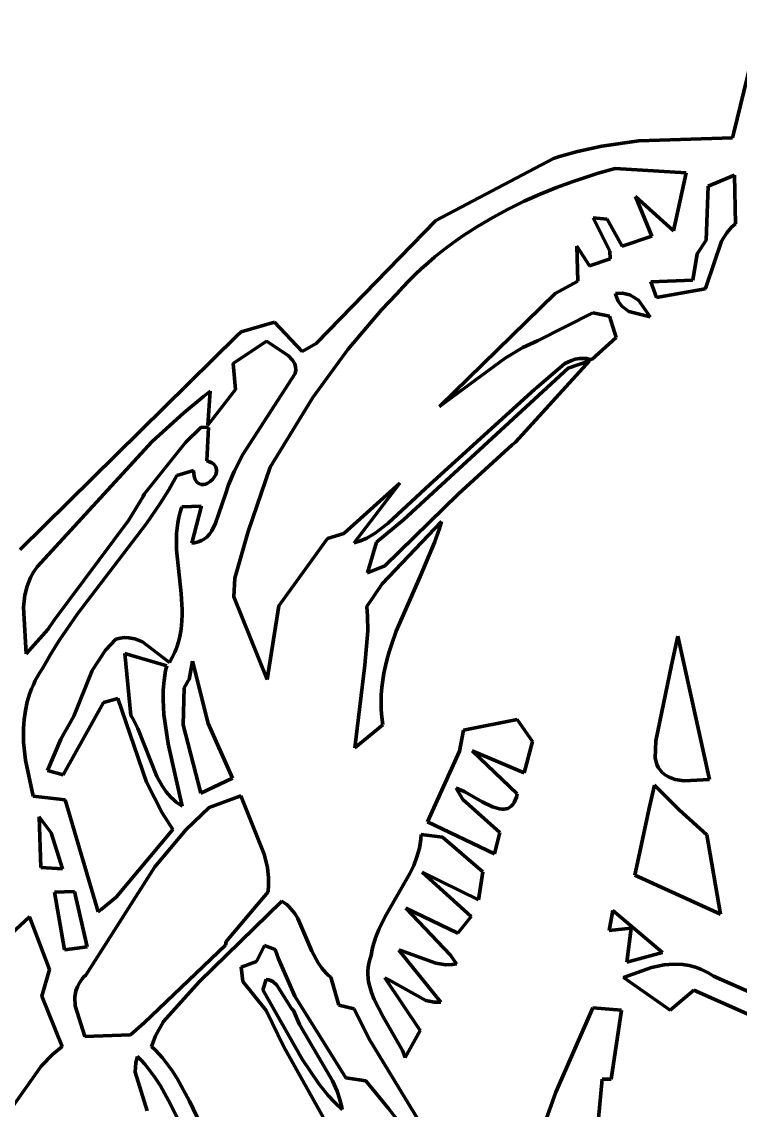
# Model space of a CAD drawing. Header units: millimetres. Extents: x 0 to 11.1, y 0 to 16.2.
# Drawn here: x 6.547 to 7.683, y 9.374 to 11.096 of the extents above; entities that cross this region are included whole.
import ezdxf

# ---------------------------------------------------------------- set-up
doc = ezdxf.new("R2010")
doc.units = ezdxf.units.MM
doc.layers.add('color#0b0b0bff', color=7, linetype='CONTINUOUS', lineweight=100)
doc.layers.add('color#ffffffff', color=7, linetype='CONTINUOUS', lineweight=100)

msp = doc.modelspace()

# ---------------------------------------------------------------- linework, layer by layer
at = {"layer": 'color#0b0b0bff'}
for p, q in [((7.6723, 10.9207), (7.7152, 11.0959)), ((7.6702, 10.9124), (7.6723, 10.9207)), ((7.4637, 10.8993), (7.5222, 10.9076)), ((7.5222, 10.9076), (7.6702, 10.9124)), ((7.3966, 10.8827), (7.4252, 10.8908)), ((7.4252, 10.8908), (7.4637, 10.8993)), ((7.2011, 10.7814), (7.3872, 10.8796)), ((7.3872, 10.8796), (7.3966, 10.8827)), ((7.4582, 10.8562), (7.4185, 10.8434)), ((7.4849, 10.8638), (7.4582, 10.8562)), ((7.5972, 10.8572), (7.4849, 10.8638)), ((7.5769, 10.7653), (7.5972, 10.8572)), ((7.6734, 10.8532), (7.6319, 10.8359)), ((7.6752, 10.7764), (7.6734, 10.8532)), ((7.3923, 10.8338), (7.3664, 10.8233)), ((7.4185, 10.8434), (7.3923, 10.8338)), ((7.6319, 10.8359), (7.6285, 10.7505)), ((7.3664, 10.8233), (7.3409, 10.812)), ((7.5427, 10.7566), (7.5168, 10.8197)), ((7.5168, 10.8197), (7.5769, 10.7653)), ((7.3158, 10.7997), (7.2913, 10.7865)), ((7.3409, 10.812), (7.3158, 10.7997)), ((7.0122, 10.5868), (7.2011, 10.7814)), ((7.2913, 10.7865), (7.2673, 10.7723)), ((7.4766, 10.733), (7.4503, 10.7855)), ((7.4503, 10.7855), (7.4723, 10.7835)), ((7.4723, 10.7835), (7.496, 10.7411)), ((7.2673, 10.7723), (7.244, 10.7572)), ((7.6612, 10.7622), (7.669, 10.7711)), ((7.669, 10.7711), (7.6752, 10.7764)), ((7.2327, 10.7492), (7.2215, 10.741)), ((7.244, 10.7572), (7.2327, 10.7492)), ((7.496, 10.7411), (7.5427, 10.7566)), ((7.6285, 10.7505), (7.6146, 10.7286)), ((7.6289, 10.6769), (7.6531, 10.7488)), ((7.6531, 10.7488), (7.6612, 10.7622)), ((7.2105, 10.7325), (7.1997, 10.7238)), ((7.2215, 10.741), (7.2105, 10.7325)), ((7.4256, 10.6858), (7.4245, 10.741)), ((7.4245, 10.741), (7.4444, 10.7096)), ((7.4772, 10.7208), (7.4766, 10.733)), ((7.6146, 10.7286), (7.6076, 10.6871)), ((7.1891, 10.7148), (7.1787, 10.7055)), ((7.1997, 10.7238), (7.1891, 10.7148)), ((7.4444, 10.7096), (7.4772, 10.7208)), ((7.1686, 10.6959), (7.1587, 10.6861)), ((7.1787, 10.7055), (7.1686, 10.6959)), ((7.1587, 10.6861), (7.1491, 10.676)), ((7.3899, 10.6663), (7.4256, 10.6858)), ((7.6076, 10.6871), (7.5415, 10.6845)), ((7.5415, 10.6845), (7.5504, 10.6599)), ((7.6274, 10.6733), (7.6289, 10.6769)), ((7.1397, 10.6656), (7.1154, 10.64)), ((7.1491, 10.676), (7.1397, 10.6656)), ((7.207, 10.4874), (7.3899, 10.6663)), ((7.4961, 10.6667), (7.4852, 10.6663)), ((7.4852, 10.6663), (7.4858, 10.6636)), ((7.4858, 10.6636), (7.4897, 10.6537)), ((7.5081, 10.6641), (7.4961, 10.6667)), ((7.5219, 10.6557), (7.5081, 10.6641)), ((7.5504, 10.6599), (7.6274, 10.6733)), ((7.4897, 10.6537), (7.4954, 10.6459)), ((7.4954, 10.6459), (7.5064, 10.6374)), ((7.5402, 10.6291), (7.5219, 10.6557)), ((7.1154, 10.64), (7.062, 10.5774)), ((7.4497, 10.6353), (7.3623, 10.591)), ((7.4759, 10.6304), (7.4497, 10.6353)), ((7.4864, 10.5965), (7.4759, 10.6304)), ((7.5064, 10.6374), (7.5402, 10.6291)), ((6.8934, 10.6053), (6.9463, 10.6206)), ((6.9463, 10.6206), (6.9898, 10.5742)), ((6.5442, 10.2612), (6.8868, 10.5989)), ((6.9334, 10.5907), (6.8806, 10.5555)), ((6.8868, 10.5989), (6.8934, 10.6053)), ((6.9679, 10.5677), (6.9334, 10.5907)), ((7.3623, 10.591), (7.3562, 10.5887)), ((7.4481, 10.5614), (7.4864, 10.5965)), ((6.9898, 10.5742), (7.0122, 10.5868)), ((7.062, 10.5774), (7.0066, 10.5015)), ((7.3386, 10.5805), (7.311, 10.564)), ((7.3562, 10.5887), (7.3386, 10.5805)), ((6.9748, 10.5608), (6.9679, 10.5677)), ((6.9783, 10.5548), (6.9748, 10.5608)), ((7.311, 10.564), (7.207, 10.4874)), ((7.3271, 10.4306), (7.4441, 10.5596)), ((7.4055, 10.5551), (7.415, 10.5597)), ((7.4441, 10.5596), (7.4106, 10.5477)), ((7.415, 10.5597), (7.4216, 10.5619)), ((7.4216, 10.5619), (7.4287, 10.5631)), ((7.4287, 10.5631), (7.4361, 10.5633)), ((7.4361, 10.5633), (7.44, 10.563)), ((7.44, 10.563), (7.444, 10.5624)), ((7.444, 10.5624), (7.4481, 10.5614)), ((6.8806, 10.5555), (6.8843, 10.5142)), ((6.896, 10.4116), (6.979, 10.5394)), ((6.9795, 10.5502), (6.9783, 10.5548)), ((6.979, 10.5394), (6.9796, 10.5423)), ((6.9798, 10.545), (6.9795, 10.5502)), ((6.9796, 10.5423), (6.9798, 10.545)), ((7.4106, 10.5477), (7.1503, 10.3081)), ((7.3606, 10.517), (7.4055, 10.5551)), ((6.8446, 10.5114), (6.8339, 10.5031)), ((6.8843, 10.5142), (6.8407, 10.4578)), ((6.8407, 10.4578), (6.8446, 10.5114)), ((7.1919, 10.364), (7.3578, 10.5148)), ((7.3578, 10.5148), (7.3606, 10.517)), ((6.8339, 10.5031), (6.8027, 10.4774)), ((7.0066, 10.5015), (6.9396, 10.3911)), ((6.8027, 10.4774), (6.753, 10.432)), ((6.8055, 10.4303), (6.8302, 10.4544)), ((6.8302, 10.4544), (6.8421, 10.4541)), ((6.8421, 10.4541), (6.8393, 10.4014)), ((6.753, 10.432), (6.5708, 10.2336)), ((6.7404, 10.3486), (6.8055, 10.4303)), ((7.2371, 10.3492), (7.3222, 10.4267)), ((7.3222, 10.4267), (7.3271, 10.4306)), ((6.8393, 10.4014), (6.8434, 10.4)), ((6.8823, 10.3845), (6.896, 10.4116)), ((6.8183, 10.3862), (6.792, 10.3779)), ((6.8186, 10.3811), (6.8183, 10.3862)), ((6.8434, 10.4), (6.8469, 10.3983)), ((6.8469, 10.3983), (6.8496, 10.3964)), ((6.8496, 10.3964), (6.8517, 10.3942)), ((6.8517, 10.3942), (6.8532, 10.392)), ((6.8532, 10.392), (6.8542, 10.3896)), ((6.8545, 10.3845), (6.8541, 10.382)), ((6.8542, 10.3896), (6.8546, 10.3871)), ((6.8546, 10.3871), (6.8545, 10.3845)), ((6.8737, 10.3634), (6.8823, 10.3845)), ((6.9396, 10.3911), (6.9045, 10.2897)), ((6.792, 10.3779), (6.7792, 10.3556)), ((6.8193, 10.3768), (6.8186, 10.3811)), ((6.8204, 10.3731), (6.8193, 10.3768)), ((6.8218, 10.3701), (6.8204, 10.3731)), ((6.8235, 10.3677), (6.8218, 10.3701)), ((6.8254, 10.366), (6.8235, 10.3677)), ((6.8444, 10.3685), (6.8397, 10.3656)), ((6.8486, 10.3724), (6.8444, 10.3685)), ((6.852, 10.377), (6.8486, 10.3724)), ((6.8532, 10.3794), (6.852, 10.377)), ((6.8541, 10.382), (6.8532, 10.3794)), ((6.7792, 10.3556), (6.7656, 10.3338)), ((6.8275, 10.3647), (6.8254, 10.366)), ((6.8298, 10.364), (6.8275, 10.3647)), ((6.8322, 10.3638), (6.8298, 10.364)), ((6.8347, 10.364), (6.8322, 10.3638)), ((6.8372, 10.3646), (6.8347, 10.364)), ((6.8397, 10.3656), (6.8372, 10.3646)), ((6.8689, 10.3488), (6.8737, 10.3634)), ((7.0557, 10.2861), (7.1443, 10.3661)), ((7.1443, 10.3661), (7.0721, 10.2715)), ((7.1206, 10.235), (7.2371, 10.3492)), ((7.1261, 10.3028), (7.1919, 10.364)), ((6.7156, 10.3069), (6.7388, 10.3451)), ((6.7388, 10.3451), (6.7404, 10.3486)), ((6.7656, 10.3338), (6.7438, 10.3021)), ((6.853, 10.3027), (6.8689, 10.3488)), ((6.7949, 10.3119), (6.797, 10.3203)), ((6.797, 10.3203), (6.7996, 10.3286)), ((6.7996, 10.3286), (6.8304, 10.3297)), ((6.83, 10.3281), (6.8157, 10.271)), ((6.8304, 10.3297), (6.83, 10.3281)), ((6.5979, 10.1492), (6.7156, 10.3069)), ((6.7438, 10.3021), (6.6349, 10.1592)), ((6.7922, 10.2949), (6.7933, 10.3034)), ((6.7933, 10.3034), (6.7949, 10.3119)), ((6.8472, 10.2906), (6.853, 10.3027)), ((7.1055, 10.2869), (7.1261, 10.3028)), ((7.1503, 10.3081), (7.1076, 10.2724)), ((7.2103, 10.3052), (7.1166, 10.2068)), ((7.2069, 10.2942), (7.2103, 10.3052)), ((6.7912, 10.2779), (6.7915, 10.2864)), ((6.7915, 10.2864), (6.7922, 10.2949)), ((6.8337, 10.2768), (6.839, 10.2807)), ((6.839, 10.2807), (6.8435, 10.2853)), ((6.8435, 10.2853), (6.8472, 10.2906)), ((6.9045, 10.2897), (6.8833, 10.2155)), ((7.0298, 10.2783), (7.0557, 10.2861)), ((7.092, 10.2791), (7.1055, 10.2869)), ((7.1992, 10.2723), (7.2069, 10.2942)), ((6.7915, 10.2607), (6.7912, 10.2779)), ((6.8157, 10.271), (6.8199, 10.2716)), ((6.8199, 10.2716), (6.8238, 10.2726)), ((6.8238, 10.2726), (6.8273, 10.2737)), ((6.8273, 10.2737), (6.8306, 10.2751)), ((6.8306, 10.2751), (6.8337, 10.2768)), ((6.9529, 10.1721), (7.0298, 10.2783)), ((7.0721, 10.2715), (7.0823, 10.2749)), ((7.0823, 10.2749), (7.092, 10.2791)), ((7.1076, 10.2724), (7.0932, 10.224)), ((7.1764, 10.2183), (7.1992, 10.2723)), ((6.7986, 10.1914), (6.7915, 10.2607)), ((6.5708, 10.2336), (6.5652, 10.2252)), ((7.0932, 10.224), (7.1206, 10.235)), ((6.5606, 10.2165), (6.5553, 10.2029)), ((6.5652, 10.2252), (6.5606, 10.2165)), ((6.8833, 10.2155), (6.8821, 10.1863)), ((7.1388, 10.132), (7.1764, 10.2183)), ((6.5553, 10.2029), (6.5516, 10.1889)), ((7.1166, 10.2068), (7.0921, 10.1711)), ((6.5516, 10.1889), (6.5491, 10.1697)), ((6.8002, 10.1656), (6.7986, 10.1914)), ((6.8821, 10.1863), (6.9344, 10.0553)), ((6.5491, 10.1697), (6.5534, 10.0962)), ((6.8002, 10.1571), (6.8002, 10.1656)), ((6.9344, 10.0553), (6.9529, 10.1721)), ((7.0921, 10.1711), (7.0933, 10.1555)), ((6.588, 10.1343), (6.5979, 10.1492)), ((6.6349, 10.1592), (6.6058, 10.117)), ((6.7993, 10.1401), (6.7999, 10.1486)), ((6.7999, 10.1486), (6.8002, 10.1571)), ((7.0933, 10.1555), (7.0936, 10.1322)), ((6.5534, 10.0962), (6.588, 10.1343)), ((6.7966, 10.1233), (6.7982, 10.1317)), ((6.7982, 10.1317), (6.7993, 10.1401)), ((7.0936, 10.1322), (7.0892, 10.0781)), ((7.131, 10.1101), (7.1388, 10.132)), ((6.6058, 10.117), (6.5922, 10.0951)), ((6.6788, 10.1016), (6.6953, 10.1192)), ((6.6953, 10.1192), (6.7024, 10.1209)), ((6.7024, 10.1209), (6.7093, 10.1217)), ((6.7093, 10.1217), (6.7159, 10.1215)), ((6.7159, 10.1215), (6.7255, 10.1198)), ((6.7255, 10.1198), (6.7376, 10.1151)), ((6.7376, 10.1151), (6.78, 10.0823)), ((6.7918, 10.1067), (6.7945, 10.115)), ((6.7945, 10.115), (6.7966, 10.1233)), ((7.1275, 10.0991), (7.131, 10.1101)), ((7.5838, 10.1242), (7.5741, 10.0778)), ((7.6339, 9.897), (7.5838, 10.1242)), ((6.5922, 10.0951), (6.5795, 10.0727)), ((6.6579, 10.0694), (6.6788, 10.1016)), ((6.7095, 10.0963), (6.7193, 9.9984)), ((6.7758, 10.0772), (6.7095, 10.0963)), ((6.7846, 10.0904), (6.7886, 10.0985)), ((6.7886, 10.0985), (6.7918, 10.1067)), ((7.1244, 10.088), (7.1275, 10.0991)), ((6.7741, 10.0695), (6.7758, 10.0772)), ((6.78, 10.0823), (6.7846, 10.0904)), ((6.8163, 10.0843), (6.8113, 10.0555)), ((6.8411, 9.9859), (6.8163, 10.0843)), ((7.0892, 10.0781), (7.0731, 9.9471)), ((7.1193, 10.0655), (7.1217, 10.0768)), ((7.1217, 10.0768), (7.1244, 10.088)), ((7.5741, 10.0778), (7.5492, 9.9582)), ((6.5715, 10.0601), (6.568, 10.0536)), ((6.5754, 10.0665), (6.5715, 10.0601)), ((6.5795, 10.0727), (6.5754, 10.0665)), ((6.6288, 9.9976), (6.6579, 10.0694)), ((6.7717, 10.054), (6.7741, 10.0695)), ((7.1174, 10.0542), (7.1193, 10.0655)), ((6.5621, 10.0405), (6.5595, 10.0338)), ((6.5649, 10.0471), (6.5621, 10.0405)), ((6.568, 10.0536), (6.5649, 10.0471)), ((6.7704, 10.0386), (6.7717, 10.054)), ((6.8035, 10.042), (6.8016, 9.9835)), ((6.8096, 10.0533), (6.8035, 10.042)), ((6.8113, 10.0555), (6.8096, 10.0533)), ((7.1151, 10.0312), (7.116, 10.0427)), ((7.116, 10.0427), (7.1174, 10.0542)), ((6.5595, 10.0338), (6.5554, 10.0201)), ((6.6984, 10.0253), (6.6758, 10.0192)), ((6.7438, 9.8928), (6.6984, 10.0253)), ((6.7701, 10.0231), (6.7704, 10.0386)), ((6.7714, 10), (6.7701, 10.0231)), ((7.1147, 10.0195), (7.1151, 10.0312)), ((6.5524, 10.0062), (6.5504, 9.9922)), ((6.5554, 10.0201), (6.5524, 10.0062)), ((6.6758, 10.0192), (6.6119, 9.9046)), ((7.115, 10.0077), (7.1147, 10.0195)), ((7.1159, 9.9958), (7.115, 10.0077)), ((6.5504, 9.9922), (6.5495, 9.978)), ((6.6086, 9.9609), (6.6288, 9.9976)), ((6.7193, 9.9984), (6.7222, 9.9935)), ((6.7222, 9.9935), (6.7299, 9.9781)), ((6.7783, 9.9538), (6.7714, 10)), ((7.1174, 9.9838), (7.1159, 9.9958)), ((7.3298, 9.992), (7.2451, 9.9753)), ((7.3542, 9.9572), (7.3298, 9.992)), ((6.5495, 9.978), (6.5496, 9.9564)), ((6.7299, 9.9781), (6.7604, 9.9018)), ((6.8016, 9.9835), (6.8299, 9.8754)), ((6.8799, 9.8994), (6.8411, 9.9859)), ((7.0731, 9.9471), (7.1174, 9.9838)), ((7.2451, 9.9753), (7.2387, 9.9418)), ((6.5496, 9.9564), (6.5525, 9.9276)), ((6.5873, 9.9112), (6.6086, 9.9609)), ((6.8002, 9.8548), (6.7783, 9.9538)), ((7.3408, 9.9079), (7.3542, 9.9572)), ((7.5492, 9.9582), (7.548, 9.9311)), ((7.2387, 9.9418), (7.188, 9.83)), ((7.3299, 9.8745), (7.259, 9.9426)), ((7.259, 9.9426), (7.3408, 9.9079)), ((6.5525, 9.9276), (6.5647, 9.8709)), ((7.548, 9.9311), (7.5489, 9.927)), ((7.5489, 9.927), (7.55, 9.9232)), ((7.55, 9.9232), (7.5514, 9.9196)), ((7.5514, 9.9196), (7.5531, 9.9164)), ((6.6119, 9.9046), (6.5873, 9.9112)), ((6.7604, 9.9018), (6.7687, 9.8869)), ((7.5531, 9.9164), (7.5549, 9.9134)), ((7.5549, 9.9134), (7.557, 9.9107)), ((7.557, 9.9107), (7.5593, 9.9083)), ((7.5593, 9.9083), (7.5644, 9.9041)), ((7.5644, 9.9041), (7.5702, 9.9008)), ((6.7686, 9.8444), (6.7438, 9.8928)), ((6.7687, 9.8869), (6.7751, 9.8777)), ((6.8299, 9.8754), (6.8799, 9.8994)), ((7.547, 9.8884), (7.539, 9.8541)), ((7.586, 9.8494), (7.547, 9.8884)), ((7.5702, 9.9008), (7.5798, 9.8973)), ((7.5798, 9.8973), (7.594, 9.8949)), ((7.594, 9.8949), (7.6339, 9.897)), ((6.5647, 9.8709), (6.6153, 9.8652)), ((6.7751, 9.8777), (6.7824, 9.8692)), ((6.7824, 9.8692), (6.7864, 9.8653)), ((6.8928, 9.8714), (6.843, 9.853)), ((6.9299, 9.7792), (6.8928, 9.8714)), ((7.2438, 9.8655), (7.2337, 9.8834)), ((7.2337, 9.8834), (7.2369, 9.8824)), ((7.2369, 9.8824), (7.2402, 9.881)), ((7.2402, 9.881), (7.2473, 9.8776)), ((7.2473, 9.8776), (7.2748, 9.8619)), ((7.327, 9.8645), (7.3286, 9.8691)), ((7.3286, 9.8691), (7.3299, 9.8745)), ((6.6153, 9.8652), (6.6674, 9.688)), ((6.7864, 9.8653), (6.7907, 9.8615)), ((6.7907, 9.8615), (6.7953, 9.858)), ((6.7953, 9.858), (6.8002, 9.8548)), ((6.843, 9.853), (6.8067, 9.8182)), ((7.3024, 9.8134), (7.2438, 9.8655)), ((7.2748, 9.8619), (7.2908, 9.8541)), ((7.2908, 9.8541), (7.2984, 9.8516)), ((7.2984, 9.8516), (7.302, 9.8507)), ((7.302, 9.8507), (7.3056, 9.8503)), ((7.3056, 9.8503), (7.3089, 9.8502)), ((7.3089, 9.8502), (7.3121, 9.8506)), ((7.3121, 9.8506), (7.3152, 9.8515)), ((7.3152, 9.8515), (7.318, 9.8529)), ((7.318, 9.8529), (7.3206, 9.8549)), ((7.3206, 9.8549), (7.323, 9.8574)), ((7.323, 9.8574), (7.3251, 9.8606)), ((7.3251, 9.8606), (7.327, 9.8645)), ((7.539, 9.8541), (7.5162, 9.7459)), ((6.574, 9.8379), (6.5769, 9.7579)), ((6.5931, 9.8128), (6.574, 9.8379)), ((6.7853, 9.818), (6.7686, 9.8444)), ((7.6298, 9.8099), (7.586, 9.8494)), ((6.6957, 9.711), (6.7853, 9.818)), ((6.8067, 9.8182), (6.757, 9.7588)), ((7.188, 9.83), (7.2941, 9.7798)), ((6.6108, 9.7559), (6.5931, 9.8128)), ((7.1777, 9.8029), (7.1767, 9.7956)), ((7.1783, 9.8103), (7.1777, 9.8029)), ((7.2116, 9.8057), (7.1783, 9.8103)), ((7.2756, 9.7513), (7.2116, 9.8057)), ((7.2941, 9.7798), (7.3024, 9.8134)), ((7.6515, 9.6842), (7.6298, 9.8099)), ((7.1735, 9.7815), (7.1714, 9.7746)), ((7.1753, 9.7885), (7.1735, 9.7815)), ((7.1767, 9.7956), (7.1753, 9.7885)), ((6.935, 9.758), (6.9299, 9.7792)), ((7.1714, 9.7746), (7.1664, 9.7612)), ((6.5769, 9.7579), (6.6108, 9.7559)), ((6.757, 9.7588), (6.6477, 9.5877)), ((6.9368, 9.7416), (6.935, 9.758)), ((7.1604, 9.7483), (7.1206, 9.6794)), ((7.1664, 9.7612), (7.1604, 9.7483)), ((7.2574, 9.6803), (7.1796, 9.7505)), ((7.1796, 9.7505), (7.2687, 9.707)), ((7.2687, 9.707), (7.2756, 9.7513)), ((6.936, 9.7193), (6.9369, 9.7306)), ((6.9369, 9.7306), (6.9368, 9.7416)), ((7.5162, 9.7459), (7.6515, 9.6842)), ((6.6298, 9.7198), (6.5986, 9.719)), ((6.5986, 9.719), (6.6141, 9.6279)), ((6.6499, 9.6327), (6.6298, 9.7198)), ((6.8696, 9.6408), (6.936, 9.7193)), ((6.6724, 9.6916), (6.6957, 9.711)), ((6.9576, 9.7047), (6.8269, 9.5771)), ((6.9617, 9.7022), (6.9576, 9.7047)), ((6.9655, 9.6993), (6.9617, 9.7022)), ((6.969, 9.6961), (6.9655, 9.6993)), ((6.9723, 9.6927), (6.969, 9.6961)), ((6.5588, 9.68), (6.5297, 9.6529)), ((6.5907, 9.5967), (6.5588, 9.68)), ((6.6674, 9.688), (6.6724, 9.6916)), ((6.9781, 9.6853), (6.9723, 9.6927)), ((6.9832, 9.6771), (6.9781, 9.6853)), ((7.1206, 9.6794), (7.111, 9.6601)), ((7.2245, 9.6195), (7.1539, 9.6938)), ((7.1539, 9.6938), (7.2359, 9.654)), ((7.2359, 9.654), (7.2574, 9.6803)), ((7.481, 9.6897), (7.4752, 9.6582)), ((7.5599, 9.6236), (7.481, 9.6897)), ((7.0055, 9.6254), (6.9832, 9.6771)), ((7.4752, 9.6582), (7.5104, 9.6622)), ((7.5104, 9.6622), (7.5032, 9.6083)), ((7.1058, 9.6467), (7.1036, 9.6399)), ((7.111, 9.6601), (7.1058, 9.6467)), ((6.6141, 9.6279), (6.6499, 9.6327)), ((6.7401, 9.5121), (6.8689, 9.6352)), ((6.8689, 9.6352), (6.8696, 9.6408)), ((6.9176, 9.609), (6.9306, 9.6344)), ((6.9306, 9.6344), (6.9475, 9.6284)), ((6.9475, 9.6284), (6.9527, 9.6133)), ((7.1017, 9.6329), (7.1001, 9.6258)), ((7.1036, 9.6399), (7.1017, 9.6329)), ((7.209, 9.545), (7.1428, 9.6271)), ((7.1428, 9.6271), (7.146, 9.6265)), ((7.146, 9.6265), (7.2015, 9.6066)), ((6.8934, 9.6003), (6.9176, 9.609)), ((6.9527, 9.6133), (6.9784, 9.5545)), ((7.015, 9.6072), (7.0055, 9.6254)), ((7.0969, 9.6124), (7.0954, 9.6063)), ((7.0989, 9.6186), (7.0969, 9.6124)), ((7.1001, 9.6258), (7.0989, 9.6186)), ((7.2338, 9.6058), (7.2245, 9.6195)), ((7.5032, 9.6083), (7.5599, 9.6236)), ((6.5785, 9.5545), (6.5907, 9.5967)), ((6.8963, 9.5776), (6.8934, 9.6003)), ((7.0208, 9.5989), (7.015, 9.6072)), ((7.024, 9.595), (7.0208, 9.5989)), ((7.0275, 9.5913), (7.024, 9.595)), ((7.094, 9.5944), (7.0939, 9.5885)), ((7.0945, 9.6003), (7.094, 9.5944)), ((7.0954, 9.6063), (7.0945, 9.6003)), ((7.2015, 9.6066), (7.2173, 9.604)), ((7.2173, 9.604), (7.2271, 9.6044)), ((7.2271, 9.6044), (7.2338, 9.6058)), ((7.5421, 9.6), (7.4979, 9.5837)), ((7.5621, 9.604), (7.5421, 9.6)), ((7.5771, 9.6052), (7.5621, 9.604)), ((7.5921, 9.6046), (7.5771, 9.6052)), ((7.6019, 9.603), (7.5921, 9.6046)), ((7.6117, 9.6004), (7.6019, 9.603)), ((7.6213, 9.5968), (7.6117, 9.6004)), ((7.6309, 9.592), (7.6213, 9.5968)), ((7.6355, 9.5891), (7.6309, 9.592)), ((6.6377, 9.5756), (6.6345, 9.5693)), ((6.6421, 9.5818), (6.6377, 9.5756)), ((6.6447, 9.5848), (6.6421, 9.5818)), ((6.6477, 9.5877), (6.6447, 9.5848)), ((6.8269, 9.5771), (6.7709, 9.5142)), ((6.9329, 9.5315), (6.8963, 9.5776)), ((6.9329, 9.5809), (6.9276, 9.5643)), ((6.9375, 9.5802), (6.9329, 9.5809)), ((6.9435, 9.5776), (6.9375, 9.5802)), ((6.9501, 9.5719), (6.9435, 9.5776)), ((7.0313, 9.5878), (7.0275, 9.5913)), ((7.0353, 9.5845), (7.0313, 9.5878)), ((7.0479, 9.5402), (7.0353, 9.5845)), ((7.0939, 9.5885), (7.0943, 9.5827)), ((7.0943, 9.5827), (7.095, 9.5769)), ((7.095, 9.5769), (7.0962, 9.5712)), ((7.1765, 9.5), (7.1209, 9.5832)), ((7.1209, 9.5832), (7.1268, 9.58)), ((7.1268, 9.58), (7.1854, 9.5474)), ((7.4979, 9.5837), (7.5717, 9.5324)), ((7.6402, 9.586), (7.6355, 9.5891)), ((7.7307, 9.5462), (7.6402, 9.586)), ((6.6322, 9.5628), (6.6305, 9.5527)), ((6.6345, 9.5693), (6.6322, 9.5628)), ((6.9276, 9.5643), (6.9902, 9.455)), ((6.973, 9.5351), (6.9501, 9.5719)), ((7.0962, 9.5712), (7.0994, 9.56)), ((7.0994, 9.56), (7.1037, 9.5489)), ((7.5717, 9.5324), (7.609, 9.5638)), ((7.609, 9.5638), (7.6971, 9.5248)), ((6.6104, 9.4748), (6.5785, 9.5545)), ((6.6305, 9.5527), (6.6309, 9.539)), ((6.9784, 9.5545), (7.0591, 9.4251)), ((7.0721, 9.5345), (7.0479, 9.5402)), ((7.1037, 9.5489), (7.1179, 9.5218)), ((7.1854, 9.5474), (7.1985, 9.545)), ((7.1985, 9.545), (7.209, 9.545)), ((6.6309, 9.539), (6.6465, 9.4904)), ((6.961, 9.4745), (6.9329, 9.5315)), ((6.9761, 9.5319), (6.973, 9.5351)), ((6.986, 9.5098), (6.9761, 9.5319)), ((7.0954, 9.4876), (7.0721, 9.5345)), ((7.4498, 9.5359), (7.3908, 9.4026)), ((7.4951, 9.532), (7.4498, 9.5359)), ((7.4787, 9.4231), (7.4951, 9.532)), ((6.7187, 9.4933), (6.7401, 9.5121)), ((6.7709, 9.5142), (6.7579, 9.4914)), ((7.0379, 9.4205), (6.986, 9.5098)), ((7.1179, 9.5218), (7.1485, 9.4683)), ((6.6465, 9.4904), (6.7187, 9.4933)), ((6.7579, 9.4914), (6.7518, 9.4746)), ((7.153, 9.4574), (7.1765, 9.5)), ((6.5953, 9.4622), (6.6104, 9.4748)), ((6.7518, 9.4746), (6.7578, 9.4689)), ((7.0382, 9.3354), (6.961, 9.4745)), ((7.231, 9.2642), (7.0954, 9.4876)), ((6.5772, 9.4438), (6.5953, 9.4622)), ((6.7296, 9.459), (6.7271, 9.4497)), ((6.7356, 9.4529), (6.7296, 9.459)), ((6.7578, 9.4689), (6.7636, 9.4629)), ((6.7636, 9.4629), (6.769, 9.4568)), ((6.769, 9.4568), (6.7741, 9.4505)), ((6.9902, 9.455), (7.0162, 9.4158)), ((7.1485, 9.4683), (7.153, 9.4574)), ((6.5022, 9.3382), (6.5772, 9.4438)), ((6.7271, 9.4497), (6.7261, 9.4344)), ((6.7412, 9.4466), (6.7356, 9.4529)), ((6.7466, 9.4402), (6.7412, 9.4466)), ((6.7566, 9.4268), (6.7466, 9.4402)), ((6.7741, 9.4505), (6.7838, 9.4375)), ((6.7838, 9.4375), (6.7925, 9.4239)), ((6.7261, 9.4344), (6.7451, 9.3729)), ((6.7657, 9.4128), (6.7566, 9.4268)), ((6.7925, 9.4239), (6.8118, 9.3881)), ((7.0451, 9.404), (7.0379, 9.4205)), ((7.0591, 9.4251), (7.0904, 9.4204)), ((7.0904, 9.4204), (7.1265, 9.3765)), ((7.4586, 9.3607), (7.4645, 9.4231)), ((7.4645, 9.4231), (7.4787, 9.4231)), ((6.7818, 9.3835), (6.7657, 9.4128)), ((7.0162, 9.4158), (7.031, 9.3975)), ((7.049, 9.3927), (7.0451, 9.404)), ((7.3908, 9.4026), (7.3613, 9.3191)), ((6.8118, 9.3881), (6.8582, 9.2922)), ((7.031, 9.3975), (7.0417, 9.386)), ((7.0417, 9.386), (7.0532, 9.375)), ((7.052, 9.381), (7.049, 9.3927)), ((6.8261, 9.293), (6.7818, 9.3835)), ((7.0532, 9.375), (7.052, 9.381)), ((7.1265, 9.3765), (7.2382, 9.2354))]:
    msp.add_line(p, q, dxfattribs=at)
at = {"layer": 'color#ffffffff'}
for p, q in [((7.7152, 11.0959), (7.6723, 10.9207)), ((7.6723, 10.9207), (7.6702, 10.9124)), ((7.5222, 10.9076), (7.4637, 10.8993)), ((7.6702, 10.9124), (7.5222, 10.9076)), ((7.4252, 10.8908), (7.3966, 10.8827)), ((7.4637, 10.8993), (7.4252, 10.8908)), ((7.3872, 10.8796), (7.2011, 10.7814)), ((7.3966, 10.8827), (7.3872, 10.8796)), ((7.4185, 10.8434), (7.4582, 10.8562)), ((7.4582, 10.8562), (7.4849, 10.8638)), ((7.4849, 10.8638), (7.5972, 10.8572)), ((7.5972, 10.8572), (7.5769, 10.7653)), ((7.6319, 10.8359), (7.6734, 10.8532)), ((7.6734, 10.8532), (7.6752, 10.7764)), ((7.3664, 10.8233), (7.3923, 10.8338)), ((7.3923, 10.8338), (7.4185, 10.8434)), ((7.6285, 10.7505), (7.6319, 10.8359)), ((7.3409, 10.812), (7.3664, 10.8233)), ((7.5769, 10.7653), (7.5168, 10.8197)), ((7.5168, 10.8197), (7.5427, 10.7566)), ((7.2913, 10.7865), (7.3158, 10.7997)), ((7.3158, 10.7997), (7.3409, 10.812)), ((7.2011, 10.7814), (7.0122, 10.5868)), ((7.2673, 10.7723), (7.2913, 10.7865)), ((7.4723, 10.7835), (7.4503, 10.7855)), ((7.4503, 10.7855), (7.4766, 10.733)), ((7.496, 10.7411), (7.4723, 10.7835)), ((7.244, 10.7572), (7.2673, 10.7723)), ((7.669, 10.7711), (7.6612, 10.7622)), ((7.6752, 10.7764), (7.669, 10.7711)), ((7.2215, 10.741), (7.2327, 10.7492)), ((7.2327, 10.7492), (7.244, 10.7572)), ((7.5427, 10.7566), (7.496, 10.7411)), ((7.6146, 10.7286), (7.6285, 10.7505)), ((7.6531, 10.7488), (7.6289, 10.6769)), ((7.6612, 10.7622), (7.6531, 10.7488)), ((7.1997, 10.7238), (7.2105, 10.7325)), ((7.2105, 10.7325), (7.2215, 10.741)), ((7.4444, 10.7096), (7.4245, 10.741)), ((7.4245, 10.741), (7.4256, 10.6858)), ((7.4766, 10.733), (7.4772, 10.7208)), ((7.6076, 10.6871), (7.6146, 10.7286)), ((7.1787, 10.7055), (7.1891, 10.7148)), ((7.1891, 10.7148), (7.1997, 10.7238)), ((7.4772, 10.7208), (7.4444, 10.7096)), ((7.1587, 10.6861), (7.1686, 10.6959)), ((7.1686, 10.6959), (7.1787, 10.7055)), ((7.1491, 10.676), (7.1587, 10.6861)), ((7.4256, 10.6858), (7.3899, 10.6663)), ((7.5415, 10.6845), (7.6076, 10.6871)), ((7.5504, 10.6599), (7.5415, 10.6845)), ((7.6289, 10.6769), (7.6274, 10.6733)), ((7.1154, 10.64), (7.1397, 10.6656)), ((7.1397, 10.6656), (7.1491, 10.676)), ((7.3899, 10.6663), (7.207, 10.4874)), ((7.4852, 10.6663), (7.4961, 10.6667)), ((7.4858, 10.6636), (7.4852, 10.6663)), ((7.4897, 10.6537), (7.4858, 10.6636)), ((7.4961, 10.6667), (7.5081, 10.6641)), ((7.5081, 10.6641), (7.5219, 10.6557)), ((7.6274, 10.6733), (7.5504, 10.6599)), ((7.4954, 10.6459), (7.4897, 10.6537)), ((7.5064, 10.6374), (7.4954, 10.6459)), ((7.5219, 10.6557), (7.5402, 10.6291)), ((7.062, 10.5774), (7.1154, 10.64)), ((7.3623, 10.591), (7.4497, 10.6353)), ((7.4497, 10.6353), (7.4759, 10.6304)), ((7.4759, 10.6304), (7.4864, 10.5965)), ((7.5402, 10.6291), (7.5064, 10.6374)), ((6.9463, 10.6206), (6.8934, 10.6053)), ((6.9898, 10.5742), (6.9463, 10.6206)), ((6.8868, 10.5989), (6.5442, 10.2612)), ((6.8806, 10.5555), (6.9334, 10.5907)), ((6.8934, 10.6053), (6.8868, 10.5989)), ((6.9334, 10.5907), (6.9679, 10.5677)), ((7.3562, 10.5887), (7.3623, 10.591)), ((7.4864, 10.5965), (7.4481, 10.5614)), ((7.0122, 10.5868), (6.9898, 10.5742)), ((7.0066, 10.5015), (7.062, 10.5774)), ((7.311, 10.564), (7.3386, 10.5805)), ((7.3386, 10.5805), (7.3562, 10.5887)), ((6.9679, 10.5677), (6.9748, 10.5608)), ((6.9748, 10.5608), (6.9783, 10.5548)), ((7.207, 10.4874), (7.311, 10.564)), ((7.4441, 10.5596), (7.3271, 10.4306)), ((7.415, 10.5597), (7.4055, 10.5551)), ((7.4106, 10.5477), (7.4441, 10.5596)), ((7.4216, 10.5619), (7.415, 10.5597)), ((7.4287, 10.5631), (7.4216, 10.5619)), ((7.4361, 10.5633), (7.4287, 10.5631)), ((7.44, 10.563), (7.4361, 10.5633)), ((7.444, 10.5624), (7.44, 10.563)), ((7.4481, 10.5614), (7.444, 10.5624)), ((6.8843, 10.5142), (6.8806, 10.5555)), ((6.979, 10.5394), (6.896, 10.4116)), ((6.9783, 10.5548), (6.9795, 10.5502)), ((6.9796, 10.5423), (6.979, 10.5394)), ((6.9795, 10.5502), (6.9798, 10.545)), ((6.9798, 10.545), (6.9796, 10.5423)), ((7.1503, 10.3081), (7.4106, 10.5477)), ((7.4055, 10.5551), (7.3606, 10.517)), ((6.8339, 10.5031), (6.8446, 10.5114)), ((6.8407, 10.4578), (6.8843, 10.5142)), ((6.8446, 10.5114), (6.8407, 10.4578)), ((7.3578, 10.5148), (7.1919, 10.364)), ((7.3606, 10.517), (7.3578, 10.5148)), ((6.8027, 10.4774), (6.8339, 10.5031)), ((6.9396, 10.3911), (7.0066, 10.5015)), ((6.753, 10.432), (6.8027, 10.4774)), ((6.8302, 10.4544), (6.8055, 10.4303)), ((6.8421, 10.4541), (6.8302, 10.4544)), ((6.8393, 10.4014), (6.8421, 10.4541)), ((6.5708, 10.2336), (6.753, 10.432)), ((6.8055, 10.4303), (6.7404, 10.3486)), ((7.3222, 10.4267), (7.2371, 10.3492)), ((7.3271, 10.4306), (7.3222, 10.4267)), ((6.8434, 10.4), (6.8393, 10.4014)), ((6.896, 10.4116), (6.8823, 10.3845)), ((6.792, 10.3779), (6.8183, 10.3862)), ((6.8183, 10.3862), (6.8186, 10.3811)), ((6.8469, 10.3983), (6.8434, 10.4)), ((6.8496, 10.3964), (6.8469, 10.3983)), ((6.8517, 10.3942), (6.8496, 10.3964)), ((6.8532, 10.392), (6.8517, 10.3942)), ((6.8542, 10.3896), (6.8532, 10.392)), ((6.8541, 10.382), (6.8545, 10.3845)), ((6.8546, 10.3871), (6.8542, 10.3896)), ((6.8545, 10.3845), (6.8546, 10.3871)), ((6.8823, 10.3845), (6.8737, 10.3634)), ((6.9045, 10.2897), (6.9396, 10.3911)), ((6.7792, 10.3556), (6.792, 10.3779)), ((6.8186, 10.3811), (6.8193, 10.3768)), ((6.8193, 10.3768), (6.8204, 10.3731)), ((6.8204, 10.3731), (6.8218, 10.3701)), ((6.8218, 10.3701), (6.8235, 10.3677)), ((6.8235, 10.3677), (6.8254, 10.366)), ((6.8397, 10.3656), (6.8444, 10.3685)), ((6.8444, 10.3685), (6.8486, 10.3724)), ((6.8486, 10.3724), (6.852, 10.377)), ((6.852, 10.377), (6.8532, 10.3794)), ((6.8532, 10.3794), (6.8541, 10.382)), ((6.7656, 10.3338), (6.7792, 10.3556)), ((6.8254, 10.366), (6.8275, 10.3647)), ((6.8275, 10.3647), (6.8298, 10.364)), ((6.8298, 10.364), (6.8322, 10.3638)), ((6.8322, 10.3638), (6.8347, 10.364)), ((6.8347, 10.364), (6.8372, 10.3646)), ((6.8372, 10.3646), (6.8397, 10.3656)), ((6.8737, 10.3634), (6.8689, 10.3488)), ((7.1443, 10.3661), (7.0557, 10.2861)), ((7.0721, 10.2715), (7.1443, 10.3661)), ((7.2371, 10.3492), (7.1206, 10.235)), ((7.1919, 10.364), (7.1261, 10.3028)), ((6.7388, 10.3451), (6.7156, 10.3069)), ((6.7404, 10.3486), (6.7388, 10.3451)), ((6.7438, 10.3021), (6.7656, 10.3338)), ((6.8689, 10.3488), (6.853, 10.3027)), ((6.797, 10.3203), (6.7949, 10.3119)), ((6.7996, 10.3286), (6.797, 10.3203)), ((6.8304, 10.3297), (6.7996, 10.3286)), ((6.8157, 10.271), (6.83, 10.3281)), ((6.83, 10.3281), (6.8304, 10.3297)), ((6.7156, 10.3069), (6.5979, 10.1492)), ((6.6349, 10.1592), (6.7438, 10.3021)), ((6.7933, 10.3034), (6.7922, 10.2949)), ((6.7949, 10.3119), (6.7933, 10.3034)), ((6.853, 10.3027), (6.8472, 10.2906)), ((7.1261, 10.3028), (7.1055, 10.2869)), ((7.1076, 10.2724), (7.1503, 10.3081)), ((7.1166, 10.2068), (7.2103, 10.3052)), ((7.2103, 10.3052), (7.2069, 10.2942)), ((6.7915, 10.2864), (6.7912, 10.2779)), ((6.7922, 10.2949), (6.7915, 10.2864)), ((6.839, 10.2807), (6.8337, 10.2768)), ((6.8435, 10.2853), (6.839, 10.2807)), ((6.8472, 10.2906), (6.8435, 10.2853)), ((6.8833, 10.2155), (6.9045, 10.2897)), ((7.0557, 10.2861), (7.0298, 10.2783)), ((7.1055, 10.2869), (7.092, 10.2791)), ((7.2069, 10.2942), (7.1992, 10.2723)), ((6.7912, 10.2779), (6.7915, 10.2607)), ((6.8199, 10.2716), (6.8157, 10.271)), ((6.8238, 10.2726), (6.8199, 10.2716)), ((6.8273, 10.2737), (6.8238, 10.2726)), ((6.8306, 10.2751), (6.8273, 10.2737)), ((6.8337, 10.2768), (6.8306, 10.2751)), ((7.0298, 10.2783), (6.9529, 10.1721)), ((7.0823, 10.2749), (7.0721, 10.2715)), ((7.092, 10.2791), (7.0823, 10.2749)), ((7.0932, 10.224), (7.1076, 10.2724)), ((7.1992, 10.2723), (7.1764, 10.2183)), ((6.7915, 10.2607), (6.7986, 10.1914)), ((6.5652, 10.2252), (6.5708, 10.2336)), ((7.1206, 10.235), (7.0932, 10.224)), ((6.5553, 10.2029), (6.5606, 10.2165)), ((6.5606, 10.2165), (6.5652, 10.2252)), ((6.8821, 10.1863), (6.8833, 10.2155)), ((7.1764, 10.2183), (7.1388, 10.132)), ((6.5516, 10.1889), (6.5553, 10.2029)), ((7.0921, 10.1711), (7.1166, 10.2068)), ((6.5491, 10.1697), (6.5516, 10.1889)), ((6.7986, 10.1914), (6.8002, 10.1656)), ((6.9344, 10.0553), (6.8821, 10.1863)), ((6.5534, 10.0962), (6.5491, 10.1697)), ((6.8002, 10.1656), (6.8002, 10.1571)), ((6.9529, 10.1721), (6.9344, 10.0553)), ((7.0933, 10.1555), (7.0921, 10.1711)), ((6.5979, 10.1492), (6.588, 10.1343)), ((6.6058, 10.117), (6.6349, 10.1592)), ((6.7999, 10.1486), (6.7993, 10.1401)), ((6.8002, 10.1571), (6.7999, 10.1486)), ((7.0936, 10.1322), (7.0933, 10.1555)), ((6.588, 10.1343), (6.5534, 10.0962)), ((6.7982, 10.1317), (6.7966, 10.1233)), ((6.7993, 10.1401), (6.7982, 10.1317)), ((7.0892, 10.0781), (7.0936, 10.1322)), ((7.1388, 10.132), (7.131, 10.1101)), ((6.5922, 10.0951), (6.6058, 10.117)), ((6.6953, 10.1192), (6.6788, 10.1016)), ((6.7024, 10.1209), (6.6953, 10.1192)), ((6.7093, 10.1217), (6.7024, 10.1209)), ((6.7159, 10.1215), (6.7093, 10.1217)), ((6.7255, 10.1198), (6.7159, 10.1215)), ((6.7376, 10.1151), (6.7255, 10.1198)), ((6.78, 10.0823), (6.7376, 10.1151)), ((6.7945, 10.115), (6.7918, 10.1067)), ((6.7966, 10.1233), (6.7945, 10.115)), ((7.131, 10.1101), (7.1275, 10.0991)), ((7.5741, 10.0778), (7.5838, 10.1242)), ((7.5838, 10.1242), (7.6339, 9.897)), ((6.5795, 10.0727), (6.5922, 10.0951)), ((6.6788, 10.1016), (6.6579, 10.0694)), ((6.7095, 10.0963), (6.7758, 10.0772)), ((6.7193, 9.9984), (6.7095, 10.0963)), ((6.7886, 10.0985), (6.7846, 10.0904)), ((6.7918, 10.1067), (6.7886, 10.0985)), ((7.1275, 10.0991), (7.1244, 10.088)), ((6.7758, 10.0772), (6.7741, 10.0695)), ((6.7846, 10.0904), (6.78, 10.0823)), ((6.8113, 10.0555), (6.8163, 10.0843)), ((6.8163, 10.0843), (6.8411, 9.9859)), ((7.0731, 9.9471), (7.0892, 10.0781)), ((7.1217, 10.0768), (7.1193, 10.0655)), ((7.1244, 10.088), (7.1217, 10.0768)), ((7.5492, 9.9582), (7.5741, 10.0778)), ((6.568, 10.0536), (6.5715, 10.0601)), ((6.5715, 10.0601), (6.5754, 10.0665)), ((6.5754, 10.0665), (6.5795, 10.0727)), ((6.6579, 10.0694), (6.6288, 9.9976)), ((6.7741, 10.0695), (6.7717, 10.054)), ((7.1193, 10.0655), (7.1174, 10.0542)), ((6.5595, 10.0338), (6.5621, 10.0405)), ((6.5621, 10.0405), (6.5649, 10.0471)), ((6.5649, 10.0471), (6.568, 10.0536)), ((6.7717, 10.054), (6.7704, 10.0386)), ((6.8016, 9.9835), (6.8035, 10.042)), ((6.8035, 10.042), (6.8096, 10.0533)), ((6.8096, 10.0533), (6.8113, 10.0555)), ((7.116, 10.0427), (7.1151, 10.0312)), ((7.1174, 10.0542), (7.116, 10.0427)), ((6.5554, 10.0201), (6.5595, 10.0338)), ((6.6758, 10.0192), (6.6984, 10.0253)), ((6.6984, 10.0253), (6.7438, 9.8928)), ((6.7704, 10.0386), (6.7701, 10.0231)), ((6.7701, 10.0231), (6.7714, 10)), ((7.1151, 10.0312), (7.1147, 10.0195)), ((6.5504, 9.9922), (6.5524, 10.0062)), ((6.5524, 10.0062), (6.5554, 10.0201)), ((6.6119, 9.9046), (6.6758, 10.0192)), ((7.1147, 10.0195), (7.115, 10.0077)), ((7.115, 10.0077), (7.1159, 9.9958)), ((6.5495, 9.978), (6.5504, 9.9922)), ((6.6288, 9.9976), (6.6086, 9.9609)), ((6.7222, 9.9935), (6.7193, 9.9984)), ((6.7299, 9.9781), (6.7222, 9.9935)), ((6.7714, 10), (6.7783, 9.9538)), ((7.1159, 9.9958), (7.1174, 9.9838)), ((7.2451, 9.9753), (7.3298, 9.992)), ((7.3298, 9.992), (7.3542, 9.9572)), ((6.5496, 9.9564), (6.5495, 9.978)), ((6.7604, 9.9018), (6.7299, 9.9781)), ((6.8299, 9.8754), (6.8016, 9.9835)), ((6.8411, 9.9859), (6.8799, 9.8994)), ((7.1174, 9.9838), (7.0731, 9.9471)), ((7.2387, 9.9418), (7.2451, 9.9753)), ((6.5525, 9.9276), (6.5496, 9.9564)), ((6.6086, 9.9609), (6.5873, 9.9112)), ((6.7783, 9.9538), (6.8002, 9.8548)), ((7.3542, 9.9572), (7.3408, 9.9079)), ((7.548, 9.9311), (7.5492, 9.9582)), ((7.188, 9.83), (7.2387, 9.9418)), ((7.3408, 9.9079), (7.259, 9.9426)), ((7.259, 9.9426), (7.3299, 9.8745)), ((6.5647, 9.8709), (6.5525, 9.9276)), ((7.5489, 9.927), (7.548, 9.9311)), ((7.55, 9.9232), (7.5489, 9.927)), ((7.5514, 9.9196), (7.55, 9.9232)), ((7.5531, 9.9164), (7.5514, 9.9196)), ((6.5873, 9.9112), (6.6119, 9.9046)), ((6.7687, 9.8869), (6.7604, 9.9018)), ((7.5549, 9.9134), (7.5531, 9.9164)), ((7.557, 9.9107), (7.5549, 9.9134)), ((7.5593, 9.9083), (7.557, 9.9107)), ((7.5644, 9.9041), (7.5593, 9.9083)), ((7.5702, 9.9008), (7.5644, 9.9041)), ((6.7438, 9.8928), (6.7686, 9.8444)), ((6.7751, 9.8777), (6.7687, 9.8869)), ((6.8799, 9.8994), (6.8299, 9.8754)), ((7.539, 9.8541), (7.547, 9.8884)), ((7.547, 9.8884), (7.586, 9.8494)), ((7.5798, 9.8973), (7.5702, 9.9008)), ((7.594, 9.8949), (7.5798, 9.8973)), ((7.6339, 9.897), (7.594, 9.8949)), ((6.6153, 9.8652), (6.5647, 9.8709)), ((6.7824, 9.8692), (6.7751, 9.8777)), ((6.7864, 9.8653), (6.7824, 9.8692)), ((6.843, 9.853), (6.8928, 9.8714)), ((6.8928, 9.8714), (6.9299, 9.7792)), ((7.2369, 9.8824), (7.2337, 9.8834)), ((7.2337, 9.8834), (7.2438, 9.8655)), ((7.2402, 9.881), (7.2369, 9.8824)), ((7.2473, 9.8776), (7.2402, 9.881)), ((7.2748, 9.8619), (7.2473, 9.8776)), ((7.3286, 9.8691), (7.327, 9.8645)), ((7.3299, 9.8745), (7.3286, 9.8691)), ((6.6674, 9.688), (6.6153, 9.8652)), ((6.7907, 9.8615), (6.7864, 9.8653)), ((6.7953, 9.858), (6.7907, 9.8615)), ((6.8002, 9.8548), (6.7953, 9.858)), ((6.8067, 9.8182), (6.843, 9.853)), ((7.2438, 9.8655), (7.3024, 9.8134)), ((7.2908, 9.8541), (7.2748, 9.8619)), ((7.2984, 9.8516), (7.2908, 9.8541)), ((7.302, 9.8507), (7.2984, 9.8516)), ((7.3056, 9.8503), (7.302, 9.8507)), ((7.3089, 9.8502), (7.3056, 9.8503)), ((7.3121, 9.8506), (7.3089, 9.8502)), ((7.3152, 9.8515), (7.3121, 9.8506)), ((7.318, 9.8529), (7.3152, 9.8515)), ((7.3206, 9.8549), (7.318, 9.8529)), ((7.323, 9.8574), (7.3206, 9.8549)), ((7.3251, 9.8606), (7.323, 9.8574)), ((7.327, 9.8645), (7.3251, 9.8606)), ((7.5162, 9.7459), (7.539, 9.8541)), ((6.574, 9.8379), (6.5931, 9.8128)), ((6.5769, 9.7579), (6.574, 9.8379)), ((6.7686, 9.8444), (6.7853, 9.818)), ((7.586, 9.8494), (7.6298, 9.8099)), ((6.7853, 9.818), (6.6957, 9.711)), ((6.757, 9.7588), (6.8067, 9.8182)), ((7.2941, 9.7798), (7.188, 9.83)), ((6.5931, 9.8128), (6.6108, 9.7559)), ((7.1767, 9.7956), (7.1777, 9.8029)), ((7.1777, 9.8029), (7.1783, 9.8103)), ((7.1783, 9.8103), (7.2116, 9.8057)), ((7.2116, 9.8057), (7.2756, 9.7513)), ((7.3024, 9.8134), (7.2941, 9.7798)), ((7.6298, 9.8099), (7.6515, 9.6842)), ((7.1714, 9.7746), (7.1735, 9.7815)), ((7.1735, 9.7815), (7.1753, 9.7885)), ((7.1753, 9.7885), (7.1767, 9.7956)), ((6.9299, 9.7792), (6.935, 9.758)), ((7.1664, 9.7612), (7.1714, 9.7746)), ((6.6108, 9.7559), (6.5769, 9.7579)), ((6.6477, 9.5877), (6.757, 9.7588)), ((6.935, 9.758), (6.9368, 9.7416)), ((7.1206, 9.6794), (7.1604, 9.7483)), ((7.1604, 9.7483), (7.1664, 9.7612)), ((7.2687, 9.707), (7.1796, 9.7505)), ((7.1796, 9.7505), (7.2574, 9.6803)), ((7.2756, 9.7513), (7.2687, 9.707)), ((6.9369, 9.7306), (6.936, 9.7193)), ((6.9368, 9.7416), (6.9369, 9.7306)), ((7.6515, 9.6842), (7.5162, 9.7459)), ((6.5986, 9.719), (6.6298, 9.7198)), ((6.6141, 9.6279), (6.5986, 9.719)), ((6.6298, 9.7198), (6.6499, 9.6327)), ((6.936, 9.7193), (6.8696, 9.6408)), ((6.6957, 9.711), (6.6724, 9.6916)), ((6.8269, 9.5771), (6.9576, 9.7047)), ((6.9576, 9.7047), (6.9617, 9.7022)), ((6.9617, 9.7022), (6.9655, 9.6993)), ((6.9655, 9.6993), (6.969, 9.6961)), ((6.969, 9.6961), (6.9723, 9.6927)), ((6.5297, 9.6529), (6.5588, 9.68)), ((6.5588, 9.68), (6.5907, 9.5967)), ((6.6724, 9.6916), (6.6674, 9.688)), ((6.9723, 9.6927), (6.9781, 9.6853)), ((6.9781, 9.6853), (6.9832, 9.6771)), ((7.111, 9.6601), (7.1206, 9.6794)), ((7.2359, 9.654), (7.1539, 9.6938)), ((7.1539, 9.6938), (7.2245, 9.6195)), ((7.2574, 9.6803), (7.2359, 9.654)), ((7.4752, 9.6582), (7.481, 9.6897)), ((7.481, 9.6897), (7.5599, 9.6236)), ((6.9832, 9.6771), (7.0055, 9.6254)), ((7.5104, 9.6622), (7.4752, 9.6582)), ((7.5032, 9.6083), (7.5104, 9.6622)), ((7.1036, 9.6399), (7.1058, 9.6467)), ((7.1058, 9.6467), (7.111, 9.6601)), ((6.6499, 9.6327), (6.6141, 9.6279)), ((6.8689, 9.6352), (6.7401, 9.5121)), ((6.8696, 9.6408), (6.8689, 9.6352)), ((6.9306, 9.6344), (6.9176, 9.609)), ((6.9475, 9.6284), (6.9306, 9.6344)), ((6.9527, 9.6133), (6.9475, 9.6284)), ((7.1001, 9.6258), (7.1017, 9.6329)), ((7.1017, 9.6329), (7.1036, 9.6399)), ((7.146, 9.6265), (7.1428, 9.6271)), ((7.1428, 9.6271), (7.209, 9.545)), ((7.2015, 9.6066), (7.146, 9.6265)), ((6.9176, 9.609), (6.8934, 9.6003)), ((6.9784, 9.5545), (6.9527, 9.6133)), ((7.0055, 9.6254), (7.015, 9.6072)), ((7.0954, 9.6063), (7.0969, 9.6124)), ((7.0969, 9.6124), (7.0989, 9.6186)), ((7.0989, 9.6186), (7.1001, 9.6258)), ((7.2245, 9.6195), (7.2338, 9.6058)), ((7.5599, 9.6236), (7.5032, 9.6083)), ((6.5907, 9.5967), (6.5785, 9.5545)), ((6.8934, 9.6003), (6.8963, 9.5776)), ((7.015, 9.6072), (7.0208, 9.5989)), ((7.0208, 9.5989), (7.024, 9.595)), ((7.024, 9.595), (7.0275, 9.5913)), ((7.0939, 9.5885), (7.094, 9.5944)), ((7.094, 9.5944), (7.0945, 9.6003)), ((7.0945, 9.6003), (7.0954, 9.6063)), ((7.2173, 9.604), (7.2015, 9.6066)), ((7.2271, 9.6044), (7.2173, 9.604)), ((7.2338, 9.6058), (7.2271, 9.6044)), ((7.4979, 9.5837), (7.5421, 9.6)), ((7.5421, 9.6), (7.5621, 9.604)), ((7.5621, 9.604), (7.5771, 9.6052)), ((7.5771, 9.6052), (7.5921, 9.6046)), ((7.5921, 9.6046), (7.6019, 9.603)), ((7.6019, 9.603), (7.6117, 9.6004)), ((7.6117, 9.6004), (7.6213, 9.5968)), ((7.6213, 9.5968), (7.6309, 9.592)), ((7.6309, 9.592), (7.6355, 9.5891)), ((6.6345, 9.5693), (6.6377, 9.5756)), ((6.6377, 9.5756), (6.6421, 9.5818)), ((6.6421, 9.5818), (6.6447, 9.5848)), ((6.6447, 9.5848), (6.6477, 9.5877)), ((6.7709, 9.5142), (6.8269, 9.5771)), ((6.8963, 9.5776), (6.9329, 9.5315)), ((6.9276, 9.5643), (6.9329, 9.5809)), ((6.9329, 9.5809), (6.9375, 9.5802)), ((6.9375, 9.5802), (6.9435, 9.5776)), ((6.9435, 9.5776), (6.9501, 9.5719)), ((7.0275, 9.5913), (7.0313, 9.5878)), ((7.0313, 9.5878), (7.0353, 9.5845)), ((7.0353, 9.5845), (7.0479, 9.5402)), ((7.0943, 9.5827), (7.0939, 9.5885)), ((7.095, 9.5769), (7.0943, 9.5827)), ((7.0962, 9.5712), (7.095, 9.5769)), ((7.1268, 9.58), (7.1209, 9.5832)), ((7.1209, 9.5832), (7.1765, 9.5)), ((7.1854, 9.5474), (7.1268, 9.58)), ((7.5717, 9.5324), (7.4979, 9.5837)), ((7.6355, 9.5891), (7.6402, 9.586)), ((7.6402, 9.586), (7.7307, 9.5462)), ((6.6305, 9.5527), (6.6322, 9.5628)), ((6.6322, 9.5628), (6.6345, 9.5693)), ((6.9902, 9.455), (6.9276, 9.5643)), ((6.9501, 9.5719), (6.973, 9.5351)), ((7.0994, 9.56), (7.0962, 9.5712)), ((7.1037, 9.5489), (7.0994, 9.56)), ((7.609, 9.5638), (7.5717, 9.5324)), ((7.6971, 9.5248), (7.609, 9.5638)), ((6.5785, 9.5545), (6.6104, 9.4748)), ((6.6309, 9.539), (6.6305, 9.5527)), ((7.0591, 9.4251), (6.9784, 9.5545)), ((7.0479, 9.5402), (7.0721, 9.5345)), ((7.1179, 9.5218), (7.1037, 9.5489)), ((7.1985, 9.545), (7.1854, 9.5474)), ((7.209, 9.545), (7.1985, 9.545)), ((6.6465, 9.4904), (6.6309, 9.539)), ((6.9329, 9.5315), (6.961, 9.4745)), ((6.973, 9.5351), (6.9761, 9.5319)), ((6.9761, 9.5319), (6.986, 9.5098)), ((7.0721, 9.5345), (7.0954, 9.4876)), ((7.3908, 9.4026), (7.4498, 9.5359)), ((7.4498, 9.5359), (7.4951, 9.532)), ((7.4951, 9.532), (7.4787, 9.4231)), ((6.7401, 9.5121), (6.7187, 9.4933)), ((6.7579, 9.4914), (6.7709, 9.5142)), ((6.986, 9.5098), (7.0379, 9.4205)), ((7.1485, 9.4683), (7.1179, 9.5218)), ((6.7187, 9.4933), (6.6465, 9.4904)), ((6.7518, 9.4746), (6.7579, 9.4914)), ((7.1765, 9.5), (7.153, 9.4574)), ((6.6104, 9.4748), (6.5953, 9.4622)), ((6.7578, 9.4689), (6.7518, 9.4746)), ((6.961, 9.4745), (7.0382, 9.3354)), ((7.0954, 9.4876), (7.231, 9.2642)), ((6.5953, 9.4622), (6.5772, 9.4438)), ((6.7271, 9.4497), (6.7296, 9.459)), ((6.7296, 9.459), (6.7356, 9.4529)), ((6.7636, 9.4629), (6.7578, 9.4689)), ((6.769, 9.4568), (6.7636, 9.4629)), ((6.7741, 9.4505), (6.769, 9.4568)), ((7.0162, 9.4158), (6.9902, 9.455)), ((7.153, 9.4574), (7.1485, 9.4683)), ((6.5772, 9.4438), (6.5022, 9.3382)), ((6.7261, 9.4344), (6.7271, 9.4497)), ((6.7356, 9.4529), (6.7412, 9.4466)), ((6.7412, 9.4466), (6.7466, 9.4402)), ((6.7466, 9.4402), (6.7566, 9.4268)), ((6.7838, 9.4375), (6.7741, 9.4505)), ((6.7925, 9.4239), (6.7838, 9.4375)), ((6.7451, 9.3729), (6.7261, 9.4344)), ((6.7566, 9.4268), (6.7657, 9.4128)), ((6.8118, 9.3881), (6.7925, 9.4239)), ((7.0379, 9.4205), (7.0451, 9.404)), ((7.0904, 9.4204), (7.0591, 9.4251)), ((7.1265, 9.3765), (7.0904, 9.4204)), ((7.4645, 9.4231), (7.4586, 9.3607)), ((7.4787, 9.4231), (7.4645, 9.4231)), ((6.7657, 9.4128), (6.7818, 9.3835)), ((7.031, 9.3975), (7.0162, 9.4158)), ((7.0451, 9.404), (7.049, 9.3927)), ((7.3613, 9.3191), (7.3908, 9.4026)), ((6.8582, 9.2922), (6.8118, 9.3881)), ((7.0417, 9.386), (7.031, 9.3975)), ((7.0532, 9.375), (7.0417, 9.386)), ((7.049, 9.3927), (7.052, 9.381)), ((6.7818, 9.3835), (6.8261, 9.293)), ((7.052, 9.381), (7.0532, 9.375)), ((7.2382, 9.2354), (7.1265, 9.3765))]:
    msp.add_line(p, q, dxfattribs=at)

doc.saveas('drawing.dxf')
